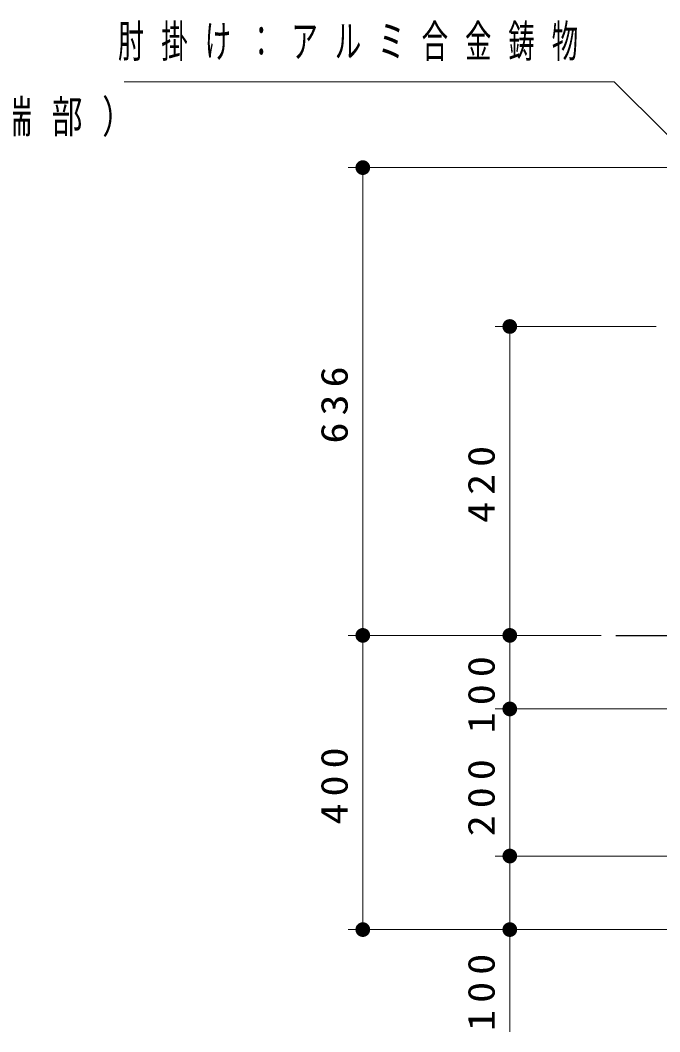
# Model space of a CAD drawing. Units: millimetres on the paper, scale 1:20. Extents: x -365 to 5, y 0 to 257.
# Drawn here: x -168.9 to -125.4, y 84.4 to 153.2 of the extents above; entities that cross this region are included whole.
import ezdxf

# ---------------------------------------------------------------- set-up
doc = ezdxf.new("R2010")
doc.units = ezdxf.units.MM
doc.layers.add('LY_1', color=7, linetype='Continuous', lineweight=25)
doc.styles.add('ＭＳ ゴシック', font='')
doc.styles.get('ＭＳ ゴシック').set_extended_font_data('MS Gothic')

# ---------------------------------------------------------------- blocks, each defined once
blk = doc.blocks.new('filled_dot')
at = {"color": 0, "linetype": 'Continuous', "lineweight": -2, "const_width": 1.25}
blk.add_lwpolyline([(-0.625, 0, 1), (0.625, 0, 1)], format="xyb", close=True, dxfattribs=at)

msp = doc.modelspace()

# ---------------------------------------------------------------- linework, layer by layer
at = {"layer": 'LY_1', "lineweight": 13}
for p, q in [((-100.985, 143.153), (-146.609, 143.153)), ((-145.609, 111.353), (-145.609, 143.153)), ((-125.655, 132.353), (-136.609, 132.353)), ((-135.609, 111.353), (-135.609, 132.353)), ((-129.396, 111.353), (-146.609, 111.353)), ((-145.609, 91.353), (-145.609, 111.353)), ((-129.396, 111.353), (-136.609, 111.353)), ((-135.609, 106.353), (-135.609, 111.353)), ((-118.375, 106.353), (-136.609, 106.353)), ((-135.609, 96.353), (-135.609, 106.353)), ((-120.875, 96.353), (-136.609, 96.353)), ((-135.609, 84.407), (-135.609, 96.353)), ((-120.875, 91.353), (-146.609, 91.353))]:
    msp.add_line(p, q, dxfattribs=at)
at = {"layer": 'LY_1'}
msp.add_line((-128.396, 111.353), (-108.625, 111.353), dxfattribs=at)
at = {"layer": 'LY_1', "lineweight": 13}
msp.add_lwpolyline([(-117.987, 138.545), (-128.517, 148.979), (-161.854, 148.979)], dxfattribs=at)

# ---------------------------------------------------------------- block references
at = {"layer": 'LY_1', "lineweight": 13, "xscale": 0.4, "yscale": 0.4}
for p, rotation in [((-145.609, 143.153), 270), ((-135.609, 132.353), 270), ((-145.609, 111.353), 270), ((-145.609, 111.353), 90), ((-135.609, 111.353), 270), ((-135.609, 111.353), 90), ((-135.609, 106.353), 270), ((-135.609, 96.353), 270), ((-145.609, 91.353), 90), ((-135.609, 91.353), 90)]:
    msp.add_blockref('filled_dot', p, dxfattribs=dict(at, rotation=rotation))

# ---------------------------------------------------------------- texts
at = {"layer": 'LY_1', "char_height": 2.199, "attachment_point": 4, "style": 'ＭＳ ゴシック'}
for s, insert in [('\\T1.64;\\W0.6;肘掛け：アルミ合金鋳物', (-162.27, 151.629)), ('\\T1.64;\\W0.7;\u3000\u3000\u3000\u3000\u3000\u3000合成木材\u3000１０５×３０（上端部）', (-235.638, 146.478))]:
    msp.add_mtext(s, dxfattribs=dict(at, insert=insert))
at = {"layer": 'LY_1', "char_height": 1.833, "attachment_point": 8, "rotation": 90, "style": 'ＭＳ ゴシック'}
for s, insert in [('\\T1.33;\\W1.15;636', (-146.609, 127.253)), ('\\T1.33;\\W1.15;420', (-136.609, 121.853)), ('\\T1.33;\\W1.15;100', (-136.609, 107.558)), ('\\T1.33;\\W1.15;400', (-146.609, 101.353)), ('\\T1.33;\\W1.15;200', (-136.609, 100.554)), ('\\T1.33;\\W1.15;100', (-136.609, 87.324))]:
    msp.add_mtext(s, dxfattribs=dict(at, insert=insert))

doc.saveas('drawing.dxf')
